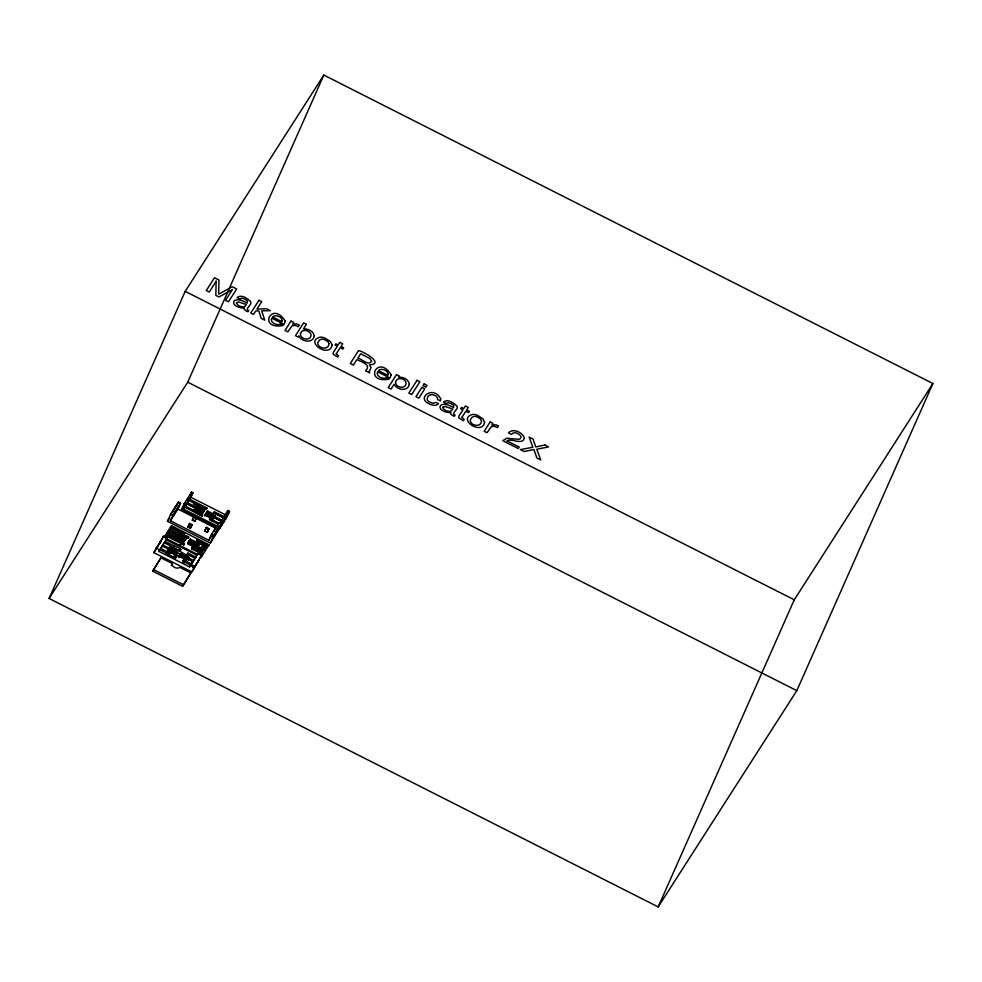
<?xml version="1.0" encoding="UTF-8"?>
<svg xmlns="http://www.w3.org/2000/svg" width="982" height="982" viewBox="0 0 982 982"><rect width="100%" height="100%" fill="white"/><g stroke="black" fill="none" stroke-linecap="round" stroke-linejoin="round"><path stroke-width="1.47" d="M171.298 565.644L172.243 563.521L160.938 557.801L152.701 571.168L182.603 586.303L190.839 572.948L179.546 567.228A4.124 2.394 23.9 0 1 174.931 567.559A4.124 2.394 23.9 0 1 172.022 563.999L172.243 563.521M49.1 598.468L185.193 291.347L323.827 75.074L932.9 383.532L796.807 690.653L658.173 906.926L49.1 598.468L187.734 382.182L323.827 75.074M208.871 540.272L211.498 534.331L219.011 522.608L221.22 523.725L217.857 531.299L210.344 543.021L167.468 521.319L170.831 513.733L178.343 502.011L180.553 503.128L177.914 509.069L170.402 520.791L208.871 540.272L211.879 535.583M189.538 566.945L197.787 553.59L201.457 555.444L191.846 571.88L153.867 552.645L163.478 536.209L167.149 538.075L158.9 551.43L189.538 566.945L190.655 565.202L182.701 561.176L184.174 558.893L169.444 551.43L167.799 554.621M171.101 514.065L170.512 515.403L171.298 514.187M155.487 549.773L156.862 547.232L156.273 548.557M157.82 546.139L159.023 543.856M176.674 505.804L178.343 502.011M161.907 539.744L163.478 536.209M170.402 520.791L173.041 514.85L180.553 503.128M158.9 551.43L167.149 538.075M159.747 550.301L160.017 549.687L174.465 557.543L175.373 555.493C170.635 549.834 164.915 555.382 172.918 557.224M162.079 546.667L162.349 546.053L175.348 552.633L174.182 555.088L176.22 551.283L169.518 547.895L170.721 546.017L164.424 542.825L164.154 543.439M179.092 542.543L180.258 540.296L179.092 542.543L166.633 536.233L167.787 533.987L176.355 538.32L177.644 536.307L184.886 539.977L183.904 541.954L177.582 538.946L178.528 537.473L177.889 538.897M166.633 536.233L167.787 533.987M208.614 545.734L209.043 544.752L171.555 525.775L164.338 537.35M185.758 538.627L185.414 539.167L176.208 534.503L175.447 536.147L168.83 532.796L169.469 531.36L169.996 530.55L185.758 538.627L184.776 540.603L185.119 540.063M169.996 530.55L168.83 532.796M171.666 527.923L180.234 532.269L179.596 533.705L171.04 529.359L172.194 527.113L184.653 533.435L183.499 535.669L184.653 533.435M172.194 527.113L171.04 529.359M229.555 511.34L222.042 523.062L220.447 522.264L227.971 510.542L229.555 511.34L227.1 516.876L219.587 528.598L181.609 509.363L184.064 503.84L191.576 492.117L192.926 492.792L190.925 497.297L183.413 509.02L217.108 526.082M160.938 557.801L152.701 571.168M183.413 509.02L192.926 492.792M190.361 494.879L191.576 492.117M166.13 553.676L168.339 549.613L175.091 553.038M166.977 552.694L168.339 549.613M169.812 548.066L170.721 546.017M175.447 536.147L176.208 534.503M168.082 554.511L169.444 551.43M170.868 549.846L172.415 546.778L178.945 550.546L179.853 548.496L165.209 541.61M171.064 549.859L172.415 546.778M168.965 555.211L169.947 552.756M177.005 537.743L177.644 536.307M180.234 532.269L178.393 535.583L179.596 533.705M174.428 545.759L173.519 547.809M180.823 534.318L181.461 532.882L184.137 534.245M194.952 508.725L194.497 509.744L202.476 513.795L202.93 512.764L194.952 508.725L193.38 511.487L193.835 510.468L185.267 506.135M175.815 555.382L176.269 554.351L175.041 553.738L176.22 551.283M176.674 554.032L177.128 553.013L175.901 552.387L177.03 550.006L182.173 552.596L181.056 554.99L179.829 554.364L179.215 555.309L181.682 556.561M197.603 504.711L196.032 507.485L197.603 504.711L187.636 499.666L188.323 498.586M187.893 527.076L189.686 523.394L192.128 524.634L190.864 527.506L190.336 528.316L187.893 527.076L189.686 523.394M181.4 542.457L180.258 544.568L181.4 542.457L184.321 543.942L183.867 544.961L180.455 543.242M195.786 511.462L202.218 514.74L201.764 515.771L195.332 512.481L196.388 510.53L202.402 513.574L202.93 512.764M195.332 512.481L196.388 510.53M192.3 520.202L194.092 516.52L196.535 517.76L195.271 520.632L194.743 521.442L192.3 520.202L194.092 516.52M175.471 558.513L176.379 556.463L175.152 555.849L174.465 557.543M185.352 536.614L185.807 535.583L188.728 537.068L188.274 538.087L180.602 534.22L181.461 532.882M203.262 510.075L198.45 507.633L199.493 505.669L206.22 509.069L206.907 507.989L189.673 499.261M199.493 505.669L198.45 507.633M179.939 551.577L180.835 549.527L179.853 548.496M190.336 528.316L192.128 524.634M186.273 537.817L185.635 539.253L186.617 537.277L186.273 537.817L179.031 534.147M178.503 556.745L178.957 555.714L180.442 555.935M179.375 555.395L179.829 554.364M194.743 521.442L196.535 517.76M179.313 557.69L180.492 555.235L192.865 561.765L192.582 562.379M180.492 555.235L179.583 557.285L178.356 556.659L178.957 555.714M180.185 556.34L181.351 553.885L187.611 557.052L188.826 555.174L195.062 558.341L193.368 561.164M201.948 553.038L201.433 553.848L191.637 548.889L193.736 545.17L193.11 546.606L187.574 543.807L188.556 541.831L195.308 545.255L194.681 546.692L191.981 545.317M198.818 545.145L197.124 548.557L198.818 545.145L189.428 540.481L188.446 542.457L188.79 541.917M190.287 539.13L189.305 541.107L190.287 539.13L195.823 541.929L197.198 539.781L206.981 544.74L205.827 546.986L197.272 542.653L196.069 544.531L197.898 541.217L206.465 545.55L206.981 544.74M187.464 502.698L204.01 511.07L203.556 512.101L186.948 503.692M202.218 514.74L202.255 516.016L184.616 507.142M182.812 561.962L184.174 558.893M206.907 507.989L206.453 509.02L187.869 499.605M197.787 553.59L195.835 557.125L187.893 553.087L186.531 556.168L189.035 557.432M213.352 518.042L211.768 520.828L213.352 518.042L205.619 514.126L204.649 515.967L206.699 512.432L222.509 520.448M184.297 562.87L186.494 558.807L180.222 555.64M205.557 514.543L206.699 512.432M207.607 511.021L206.637 512.85L207.153 512.039L212.689 514.838L214.432 511.806L224.706 517.011L224.019 518.091L215.942 514.003L214.825 515.746L207.092 511.831L207.607 511.021L213.143 513.819L214.432 511.806M185.586 560.857L186.494 558.807M187.918 557.224L188.826 555.174M188.163 560.378L189.109 558.255L193.638 560.55M196.56 541.217L197.198 539.781M197.272 542.653L197.898 541.217M204.146 549.601L203.63 550.423L197.026 547.072L197.787 545.44L189.084 541.021L189.428 540.481M197.026 547.072L197.787 545.44M204.698 531.029L206.49 527.346L209.056 528.647L207.779 531.52L207.263 532.33L204.698 531.029L206.49 527.346M210.173 518.766L210.627 517.735L205.103 514.936M212.689 514.838L213.143 513.819M192.865 561.765L191.171 564.601L194.841 566.454L193.466 569.008L194.841 566.454M182.603 586.303L190.839 572.948M195.565 557.739L195.835 557.125M207.263 532.33L209.056 528.647M215.488 515.022L215.942 514.003M203.63 550.423L204.784 548.177L201.752 546.63L200.512 549.012L197.664 547.391M201.752 546.63L201.114 548.066L198.18 546.581M191.846 571.88L201.457 555.444M201.433 553.848L202.587 551.602L194.019 547.269L195.308 545.255M201.531 556.475L201.101 557.457L209.043 544.752M214.101 531.311L214.69 529.985L213.916 531.201M216.912 527.359L219.011 522.608M210.344 543.021L213.708 535.448L221.22 523.725M219.035 527.641L217.673 530.182L219.035 527.641L216.887 526.548L215.524 529.102L216.298 527.886M219.587 528.598L222.042 523.062M227.971 510.542L225.97 515.047L190.925 497.297M221.441 525.714L221.895 524.695M224.105 521.246L223.65 522.277L206.245 513.463M225.848 518.84L226.302 517.821M658.173 906.926L794.266 599.818L932.9 383.532M167.468 521.319L169.726 517.796M153.867 552.645L157.636 546.79M159.133 544.445L161.392 540.922M181.609 509.363L183.929 505.448L183.278 506.467M164.043 537.498L171.555 525.775M185.807 535.583L185.119 536.675L188.028 538.148L188.728 537.068M177.03 550.006L171.776 547.796M175.901 552.387L181.265 554.646M184.886 539.977L184.542 540.517L175.569 535.939M174.158 557.395L175.643 557.604L176.379 556.463M183.904 541.954L184.248 541.413L178.221 538.357M176.269 554.351L175.668 555.296L174.44 554.683M177.128 553.013L176.527 553.946L175.312 553.332M204.01 511.07L203.323 512.15L185.426 503.103M202.071 515.98L202.709 514.998M180.835 549.527L180.111 550.657L178.65 550.399M183.634 545.022L184.321 543.942M188.556 541.831L188.213 542.371L197.149 546.864M181.351 553.885L189.109 558.255M182.173 552.596L186.506 555.247L187.893 553.087M210.627 517.735L209.375 519.687L218.372 524.241M191.637 548.889L193.11 546.606M202.587 551.602L202.071 552.412L192.276 547.465M204.784 548.177L204.268 548.987L201.236 547.453M205.827 546.986L206.355 546.176L202.685 544.31M185.193 291.347L794.266 599.818M187.734 382.182L796.807 690.653M213.978 512.825L224.522 518.177M193.405 503.84L197.149 505.742M198.904 506.602L204.919 509.658L204.403 510.468L196.486 506.454M206.011 513.525L221.822 521.528M210.909 517.256L213.585 518.606M184.064 503.84L185.414 504.515M205.164 515.157L212.898 519.073M195.934 511.548L199.542 513.377M212.222 519.797L218.949 523.21M177.914 509.069L193.835 517.133M196.486 518.471L216.384 528.549M193.564 517.33L196.019 518.57M205.962 528.156L208.54 529.458M170.831 513.733L173.041 514.85M211.498 534.331L213.708 535.448M189.17 524.204L191.613 525.444M188.409 526.266L190.864 527.506M189.943 539.67L196.695 543.095M169.469 531.36L176.073 534.711M197.664 545.636L198.29 545.955M167.271 534.797L179.731 541.107M167.161 535.423L170.831 537.277M165.381 538.173L197.505 554.449M166.265 539.879L197.051 555.223M174.624 548.889L177.337 550.264M169.211 547.404L171.776 548.705M175.029 551.074L177.742 552.436M162.963 545.108L175.95 551.688M160.803 548.472L167.038 551.626M169.874 553.161L168.708 552.571M185.193 560.832L191.441 563.987M182.627 560.624L185.132 561.888M155.966 547.931L159.636 549.797M190.263 565.313L193.933 567.166M192.656 566.982L194.252 567.792M153.425 569.523L183.327 584.671M216.114 281.22L215.856 295.386L218.961 296.957L232.476 289.506L225.504 300.271L228.475 301.781L236.674 288.978L232.231 286.732L218.691 294.207L218.974 280.017L214.481 277.746L206.281 290.537L209.276 292.047L216.114 281.22M440.685 398.925L440.378 400.889L437.616 399.49C437.972 394.199 428.164 392.579 427.231 398.324L427.354 399.809A3.916 2.271 23.9 0 0 429.073 401.871L433.295 403.295L435.762 402.387L438.524 403.774L436.671 404.965A6.506 3.768 23.9 0 1 433.172 405.161C412.501 400.263 433.516 383.594 440.685 398.925M328.945 343.467C329.117 350.525 317.665 348.856 317.702 342.828L319.494 340.03L321.151 339.269A4.333 2.516 23.9 0 1 324.391 339.539L327.939 341.675L328.945 343.467M481.475 420.713C481.646 427.784 470.194 426.102 470.231 420.075L472.023 417.276L473.692 416.515A4.333 2.516 23.9 0 1 476.921 416.785L480.468 418.921L481.475 420.713M365.697 370.705L369.698 372.915L369.195 371.626L371.049 367.575L369.404 364.813C385.742 364.027 361.83 350.464 358.491 350.672L350.292 363.463L353.422 365.058L356.945 359.572C360.873 361.707 371.736 364.396 365.697 370.705M244.273 308.139L244.211 309.244L245.979 310.901L248.029 311.736L248.765 310.582C243.806 309.097 252.693 304.899 250.631 301.646C247.611 298.516 241.142 293.863 237.104 297.571L239.755 298.909L241.867 298.147L244.714 299.093L247.427 300.958L247.145 303.143C231.605 293.593 227.971 307.464 244.273 308.139M450.652 412.649L450.578 413.766L452.346 415.411L454.396 416.245L455.145 415.091C450.173 413.606 459.06 409.408 456.998 406.155C453.991 403.037 447.522 398.373 443.471 402.08L446.123 403.418L448.234 402.657L451.082 403.614L453.807 405.468L453.512 407.653C437.972 398.115 434.339 411.974 450.652 412.649M395.599 381.986C395.022 386.712 403.123 389.461 405.566 385.214C408.721 379.457 397.047 375.541 395.599 381.986M524.425 438.242C522.007 445.521 511.99 437.862 506.896 440.82L519.22 447.055L518.275 448.541L502.772 440.685L506.798 438.242L518.471 439.298L519.932 439.015L521.16 437.174C520.079 433.627 513.991 430.865 511.364 434.388L508.48 432.927C512.96 427.771 522.903 432.338 524.425 438.242M285.32 321.163L284.117 324.441L271.744 318.168L271.265 319.629C271.597 323.508 276.985 325.668 280.3 324.146L283.086 325.558C257.051 330.026 271.818 299.62 285.32 321.163M391.192 374.78L389.989 378.058L377.616 371.785L377.137 373.246C377.469 377.125 382.857 379.285 386.172 377.763L388.958 379.175C362.923 383.643 377.689 353.238 391.192 374.78M300.504 333.524C299.535 339.072 309.981 341.748 311.048 335.5C311.171 330.468 301.953 328.062 300.504 333.524M332.088 345.087C329.436 358.725 304.334 341.711 319.899 337.207A7.831 4.542 23.9 0 1 324.809 337.968L330.492 341.626L332.088 345.087M484.617 422.346C481.966 435.971 456.863 418.958 472.44 414.465A7.831 4.542 23.9 0 1 477.35 415.214L483.021 418.872L484.617 422.346M409.347 384.281C408.009 391.965 396.703 390.05 394.089 384.269L391.032 389.032L388.197 387.595L396.532 374.584L399.293 375.983L398.496 377.223C402.964 376.671 408.843 379.383 409.347 384.281M314.252 336.09C312.853 343.737 301.228 341.846 298.847 335.832L298.074 337.022L295.459 335.697L303.684 322.857L306.445 324.256L303.475 328.896C307.894 328.553 313.786 331.204 314.252 336.09M236.637 302.628L236.478 303.34C238.123 306.482 244.628 308.778 246.384 304.555L238.786 301.977L236.637 302.628M443.005 407.137L442.845 407.861C444.49 411.004 450.996 413.299 452.751 409.077L445.153 406.499L443.005 407.137M336.286 353.778L338.52 355.865L337.722 357.104L333.131 354.232L333.364 352.415L337.317 346.241L335.034 345.075L335.856 343.798L338.139 344.952L339.809 342.35L342.669 343.81L341 346.413L343.7 347.775L342.878 349.052L340.189 347.689L336.286 353.778M461.896 417.387L464.13 419.474L463.332 420.713L458.741 417.841L458.962 416.024L462.927 409.85L460.644 408.696L461.454 407.42L463.75 408.573L465.419 405.971L468.279 407.42L466.61 410.022L469.31 411.384L468.488 412.673L465.799 411.298L461.896 417.387M282.3 320.66L281.994 321.715L272.615 316.965L273.708 316.069C276.973 314.927 282.03 316.904 282.3 320.66M388.172 374.277L387.865 375.333L378.487 370.582L379.58 369.686C382.845 368.545 387.902 370.521 388.172 374.277M371.626 361.278C368.545 366.495 361.401 358.553 357.865 358.123L360.664 353.753L369.735 358.43L371.626 361.278M173.249 510.615L172.66 511.941L174.035 509.388L173.249 510.615M175.385 507.142L174.796 508.48L176.171 505.926L175.385 507.142M160.483 541.573L159.894 542.911L161.257 540.358L160.483 541.573M173.249 515.157L172.66 516.483L174.023 513.942L173.249 515.157M175.447 511.72L174.857 513.046L176.232 510.505L175.447 511.72M177.644 508.283L177.055 509.621L178.429 507.068L177.644 508.283M196.253 564.245L195.663 565.571L197.038 563.03L196.253 564.245M198.462 560.808L197.873 562.146L199.236 559.593L198.462 560.808M211.707 534.638L211.118 535.963L212.493 533.422L211.707 534.638M213.892 535.73L213.29 537.068L214.665 534.515L213.892 535.73M216.065 532.293L215.475 533.631L216.85 531.078L216.065 532.293M258.966 300.271L250.766 313.062L253.491 314.449L255.737 310.95L258.892 310.95L261.138 318.315L264.772 320.157L261.678 310.864L270.381 310.643L266.76 308.802L256.928 309.085L261.691 301.658L258.966 300.271M290.991 321.077L285.013 330.406L287.849 331.842L292.17 325.693L295.324 325.447L298.246 326.724L299.301 325.079L296.724 323.925L292.648 324.06L293.679 322.44L290.991 321.077M417.031 380.329L408.831 393.119L411.679 394.555L419.866 381.765L417.031 380.329M421.879 387.424L415.926 396.703L418.811 398.164L424.764 388.884L421.879 387.424M424.126 383.913L422.984 385.693L425.869 387.154L427.01 385.374L424.126 383.913M490.178 421.965L484.2 431.282L487.047 432.718L491.368 426.569L494.523 426.323L497.444 427.612L498.5 425.955L495.922 424.813L491.847 424.936L492.878 423.328L490.178 421.965M544.801 445.03L535.804 446.957L533.03 439.064L529.102 437.076L532.882 447.252L520.386 449.609L524.167 451.524L533.95 449.51L536.823 457.931L540.714 459.907L536.773 449.228L548.545 446.92L544.801 445.03"/></g></svg>
